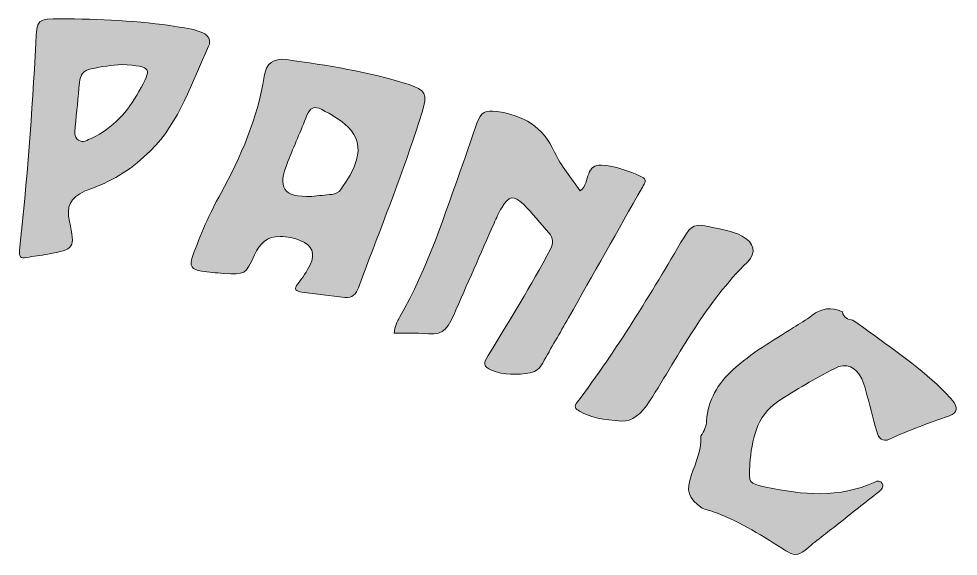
# Model space of a CAD drawing. Extents: x 639 to 1361, y -1331 to -668.
# Drawn here: x 1018.4 to 1360.8, y -868.5 to -672.8 of the extents above; entities that cross this region are included whole.
import ezdxf

# ---------------------------------------------------------------- set-up
doc = ezdxf.new("R2010")
doc.units = 0
doc.header["$MEASUREMENT"] = 0
doc.layers.add('katman 1', color=7, linetype='Continuous')

# ---------------------------------------------------------------- blocks, each defined once
blk = doc.blocks.new('block 4')
at = {"layer": 'katman 1', "true_color": 0xffffff}
h = blk.add_hatch(color=7, dxfattribs=at)
h.dxf.hatch_style = 2
edge = h.paths.add_edge_path()
edge.add_spline(control_points=[(1085.423283109874, -677.917834121321), (1084.157593840964, -677.3417308418275), (1082.803974830174, -676.8777336813873), (1081.441580052584, -676.6082660183984), (1067.349247232794, -673.8210996893704), (1053.060492103104, -673.181673229813), (1038.751346221145, -672.7901191639567), (1037.107180499654, -672.7901191639567), (1035.462842704304, -672.7900331270275), (1033.818676982813, -672.7900331270275), (1024.986469954794, -672.7900331270275), (1025.060633787964, -672.7939908257813), (1024.595776258233, -681.6898651815854), (1023.279841422524, -706.8737347963433), (1021.480293006474, -732.0225013438912), (1018.662239419784, -757.0872098113814), (1018.394922680034, -759.4642380977975), (1019.117460813424, -760.0847364328774), (1021.282580142633, -759.7201979628635), (1023.825315555143, -759.2920782019983), (1026.386720981334, -758.9726230830074), (1028.925584732015, -758.524284643725), (1038.656705598774, -756.8062992367786), (1039.049550218564, -756.2020618813604), (1036.847693120484, -746.6591037792796), (1035.591037729164, -741.211761629067), (1037.223330354394, -737.9324640636723), (1042.361283706365, -735.6200495112616), (1043.213995713984, -735.2363248059855), (1044.079097039443, -734.8708399297475), (1044.961491787724, -734.5629997962315), (1053.185417724644, -731.6928078302981), (1060.197427473553, -727.0111083151223), (1066.387698509434, -720.8803748344135), (1077.163049588733, -710.2083541073634), (1081.374385210695, -695.9475609797455), (1087.583498334114, -682.7789206343668), (1088.599164286094, -680.6247279951886), (1087.514496716714, -678.8695746347239), (1085.423283109874, -677.917834121321)], knot_values=[0, 0, 0, 0, 1, 1, 1, 2, 2, 2, 3, 3, 3, 4, 4, 4, 5, 5, 5, 6, 6, 6, 7, 7, 7, 8, 8, 8, 9, 9, 9, 10, 10, 10, 11, 11, 11, 12, 12, 12, 13, 13, 13, 13], degree=3, periodic=1)
edge = h.paths.add_edge_path()
edge.add_spline(control_points=[(1062.169738043913, -699.2844172509303), (1058.172978523964, -706.6410909391525), (1052.717032680803, -712.5998365979231), (1045.015609016344, -716.2278418383148), (1043.472622723864, -716.9548538920362), (1041.836286362954, -718.1297742003935), (1040.105223342734, -716.9459060513736), (1038.378806316694, -715.7654793795346), (1038.812690551833, -713.8021166498402), (1038.958867294943, -712.1015107026387), (1039.418734682773, -706.7464001407798), (1040.063065247303, -701.4066041523602), (1040.484560164603, -696.048826445689), (1040.708944476573, -693.1971324195838), (1041.949510962084, -691.5831656603232), (1044.824348922204, -690.9944149522034), (1048.615136033093, -690.218189774846), (1052.419775089615, -689.6730597899486), (1055.799219640863, -689.4395555634637), (1067.425217841484, -690.2147482976688), (1066.848770414274, -690.6717764668256), (1062.169738043913, -699.2844172509303)], knot_values=[0, 0, 0, 0, 1, 1, 1, 2, 2, 2, 3, 3, 3, 4, 4, 4, 5, 5, 5, 6, 6, 6, 7, 7, 7, 7], degree=3, periodic=1)
h = blk.add_hatch(color=7, dxfattribs=at)
h.dxf.hatch_style = 2
edge = h.paths.add_edge_path()
edge.add_spline(control_points=[(1160.317655850193, -696.6493642131409), (1145.868183736335, -692.0291811025118), (1130.927182644604, -689.7446425152384), (1115.964844394373, -687.6627208967839), (1111.190999327773, -686.9985158015497), (1108.559817951815, -689.0651228465649), (1107.808199336274, -693.8482599015442), (1105.409403706713, -709.111727404792), (1099.418738347124, -722.9833755005784), (1092.008721762644, -736.3883592911125), (1087.936249744793, -743.7556155216553), (1084.526090009733, -751.4723537595601), (1081.699776877815, -759.4107231276885), (1080.487000320503, -762.817441385574), (1081.414822567524, -764.1867191175243), (1084.979418590923, -764.7344302103038), (1087.637443488873, -765.1427614773993), (1090.333410672703, -765.3484757756769), (1093.020688126653, -765.5131504586152), (1100.992783971124, -766.0017541808729), (1101.011195874024, -765.9840305734097), (1104.318197330695, -758.7646718245651), (1106.163517393203, -754.7362507145854), (1108.873336522674, -751.9752396121039), (1113.653462285123, -752.0556841411253), (1116.270963789304, -752.0753005610368), (1118.794771077333, -752.6821190243372), (1121.195545556273, -753.6058114987463), (1125.276793340923, -755.1759854609245), (1126.571821202773, -758.4332575723838), (1124.579205917074, -762.3917306587327), (1123.377614160583, -764.7789113028211), (1121.897090678884, -767.0853032701716), (1120.200872615083, -769.147780542573), (1118.358649882033, -771.3877520003989), (1119.415269412413, -772.0654648935542), (1121.527131882314, -772.3443105818515), (1126.749401425124, -773.0338965712681), (1131.980446734733, -773.6615359714924), (1137.214417299954, -774.2577718924731), (1139.871065607034, -774.5603637732938), (1141.369828917783, -773.0294226509386), (1142.241555086814, -770.7454863221701), (1143.575385603834, -767.2504941746856), (1144.834880213824, -763.7271098404854), (1146.163978699724, -760.2302248805518), (1152.891034138343, -742.5305356834378), (1159.763147839994, -724.8828127917022), (1165.373271860693, -706.7822775403538), (1167.410626349703, -700.2089700946335), (1166.701596014234, -698.6905903639745), (1160.317655850193, -696.6493642131409)], knot_values=[0, 0, 0, 0, 1, 1, 1, 2, 2, 2, 3, 3, 3, 4, 4, 4, 5, 5, 5, 6, 6, 6, 7, 7, 7, 8, 8, 8, 9, 9, 9, 10, 10, 10, 11, 11, 11, 12, 12, 12, 13, 13, 13, 14, 14, 14, 15, 15, 15, 16, 16, 16, 17, 17, 17, 17], degree=3, periodic=1)
edge = h.paths.add_edge_path()
edge.add_spline(control_points=[(1141.509552891184, -724.13928164753), (1140.415335222633, -728.1313951732882), (1138.170029475184, -731.5852616685052), (1135.788441231503, -734.9276243031736), (1135.005074989003, -736.0268321136291), (1133.887713386444, -736.6251329209163), (1132.525232571923, -736.7559090536561), (1130.081783775984, -736.990273649436), (1127.639969681704, -737.2421897788199), (1125.197553328913, -737.4867927692021), (1114.663105652033, -737.7255452483823), (1112.474326167225, -734.5695386028683), (1116.477710530733, -724.7773315162158), (1118.773433918834, -719.1622173536061), (1121.160270415205, -713.5837549229354), (1123.407210864314, -707.9493684881336), (1124.508483561074, -705.1875830532863), (1126.155402464314, -704.3987104473026), (1128.845519136934, -705.8215031493601), (1132.264196528015, -707.6298273322127), (1135.582296748584, -709.5293506602675), (1138.420138829053, -712.2426973038409), (1141.954707964074, -715.622313928955), (1142.739536834373, -719.6521976667354), (1141.509552891184, -724.13928164753)], knot_values=[0, 0, 0, 0, 1, 1, 1, 2, 2, 2, 3, 3, 3, 4, 4, 4, 5, 5, 5, 6, 6, 6, 7, 7, 7, 8, 8, 8, 8], degree=3, periodic=1)
h = blk.add_hatch(color=7, dxfattribs=at)
h.dxf.hatch_style = 2
edge = h.paths.add_edge_path()
edge.add_spline(control_points=[(1155.181453036474, -787.3403928668622), (1155.538903348233, -784.9788120013054), (1156.247523857974, -783.1068219231838), (1157.233931866303, -781.4046099893249), (1167.514650183053, -763.6632025513318), (1173.552506423845, -744.1785473675654), (1180.452802947504, -725.0493208146709), (1182.159187287754, -720.3192767670935), (1183.724828256154, -715.5386476935073), (1185.409447270564, -710.8006029530425), (1186.838646314904, -706.7815452106397), (1188.396630706224, -705.989132498803), (1192.612995863774, -706.5491379865571), (1202.221397890173, -707.8251624734012), (1209.472950640773, -712.1477733863285), (1213.677099686583, -721.3283964185812), (1216.009688796823, -726.4221278767864), (1219.718655172474, -730.7724401134801), (1223.070171236373, -735.4581792488225), (1225.107508969964, -733.7486118392444), (1225.354498102344, -731.3188530262187), (1226.131941776805, -729.2021965978129), (1226.938549267305, -727.0059203708188), (1228.330067628964, -726.0169745094645), (1230.636589965563, -726.1101868830701), (1235.901906182384, -726.3230225197094), (1240.693891083843, -728.2248216310145), (1245.418085168054, -730.2924415546158), (1247.574314918704, -731.2361791996982), (1246.487855234654, -732.7421160709082), (1245.728047496164, -734.0830494048996), (1236.727698130055, -749.9687262374182), (1227.732510501293, -765.8573280544315), (1218.724848673934, -781.7388324825934), (1215.607761514864, -787.2345342367553), (1212.416431366844, -792.6886409907902), (1209.350875552354, -798.2127753148434), (1208.314656778564, -800.080119829352), (1206.989466741894, -801.3475414206168), (1204.843646494914, -801.7211651756388), (1200.035918294523, -802.5581408865792), (1195.261827415894, -802.6177159384679), (1190.668999547333, -800.7671900848172), (1187.639575894324, -799.5465252310269), (1187.601120951034, -798.3913714270757), (1189.436978869913, -795.4481487913818), (1197.367644198373, -782.7334992695069), (1205.139241987383, -769.9220671723615), (1212.192411965683, -756.6899964958502), (1213.310100160723, -754.5929976838452), (1213.244115951544, -752.6225904802923), (1211.676324259253, -750.8246283186336), (1208.595627348524, -747.2916771909568), (1205.624445298654, -743.6424579295235), (1202.310868004304, -740.3392901427778), (1198.830308506564, -736.8696993410467), (1196.963136047743, -737.266335841744), (1194.408076057554, -741.6092065737621), (1193.344930220564, -743.4162878047355), (1192.465714291275, -745.3415298064947), (1191.617468786113, -747.2635457224114), (1186.704957317434, -758.3939290088247), (1181.824620678264, -769.5384640584671), (1176.937659809493, -780.6800741236111), (1174.096983685724, -787.1561188435471), (1172.293730741134, -788.0795966695405), (1165.345774175894, -787.3951072827485), (1162.097750945944, -787.075165596143), (1158.791916257624, -787.3403928668622), (1155.181453036474, -787.3403928668622)], knot_values=[0, 0, 0, 0, 1, 1, 1, 2, 2, 2, 3, 3, 3, 4, 4, 4, 5, 5, 5, 6, 6, 6, 7, 7, 7, 8, 8, 8, 9, 9, 9, 10, 10, 10, 11, 11, 11, 12, 12, 12, 13, 13, 13, 14, 14, 14, 15, 15, 15, 16, 16, 16, 17, 17, 17, 18, 18, 18, 19, 19, 19, 20, 20, 20, 21, 21, 21, 22, 22, 22, 23, 23, 23, 23], degree=3, periodic=1)
h = blk.add_hatch(color=7, dxfattribs=at)
h.dxf.hatch_style = 2
edge = h.paths.add_edge_path()
edge.add_spline(control_points=[(1238.179092645014, -819.2958054828214), (1231.354243515674, -818.8534445921177), (1226.912826609494, -818.0445143207689), (1222.819999032623, -815.7304214388114), (1221.164285747394, -814.7942543418385), (1220.682781681235, -814.0965164958543), (1222.013305513154, -812.3391169868528), (1236.391496970404, -793.3482680093575), (1248.699143517073, -773.0097324248363), (1260.769866319204, -752.5191406609474), (1263.484768109454, -747.9104404555201), (1265.059011973444, -747.2546847399644), (1270.314348831374, -748.5462804678091), (1274.278305032314, -749.5205153777215), (1278.404081699295, -749.9843404928952), (1282.071668147164, -751.9535863055444), (1286.418195114984, -754.2874228328574), (1287.458285191793, -757.9849903674485), (1283.982973460365, -761.3862311638004), (1268.938487739684, -776.109699817991), (1259.336451856025, -794.6002043885783), (1248.335499120494, -812.1237434960185), (1245.421182210473, -816.7659949942054), (1241.682707902944, -819.6252963835204), (1238.179092645014, -819.2958054828214)], knot_values=[0, 0, 0, 0, 1, 1, 1, 2, 2, 2, 3, 3, 3, 4, 4, 4, 5, 5, 5, 6, 6, 6, 7, 7, 7, 8, 8, 8, 8], degree=3, periodic=1)
h = blk.add_hatch(color=7, dxfattribs=at)
h.dxf.hatch_style = 2
edge = h.paths.add_edge_path()
edge.add_spline(control_points=[(1267.479092531823, -851.0837627363235), (1262.342647690944, -847.358967037223), (1261.498961720443, -844.7686781926823), (1263.623704873224, -838.8192167111738), (1265.266943959843, -834.2180870538559), (1267.220919635174, -829.7026422365125), (1267.041979406904, -824.6659909904774), (1268.210424685914, -823.0207302253575), (1268.968253758423, -821.2413503181488), (1269.103663335014, -819.1861615786602), (1269.600394526375, -811.6455515452253), (1273.205523952254, -805.66533471202), (1278.629133447923, -800.668170756695), (1285.288720952994, -794.532284527977), (1293.167510821053, -790.1255372962814), (1300.720853148943, -785.2609009473608), (1302.978080893814, -783.8071836523195), (1305.378374792344, -782.5351164974409), (1307.469222536503, -780.8730370714611), (1310.965955477954, -778.0934415096917), (1314.595259040443, -777.7015796160404), (1318.571259295213, -779.5298669846179), (1319.011469462544, -781.6344793592125), (1320.520159262134, -782.3514016623385), (1322.452455640574, -782.5181257786726), (1332.779457535593, -790.214663294486), (1343.671755699834, -797.1774598463162), (1353.094421210444, -806.0472602612763), (1355.056655665534, -807.8942589277394), (1357.029213595333, -809.7621626304608), (1358.748072134194, -811.8275458012122), (1360.807433280484, -814.3020826857291), (1360.479576929563, -816.3645838864613), (1357.588401808674, -817.3913394738856), (1350.207461508404, -820.0125557280362), (1342.834693958934, -822.6037908910903), (1335.714765510855, -825.9106579229347), (1333.318256886394, -827.0237005530234), (1331.737646879663, -825.6168690388913), (1331.090537073394, -823.1288686227917), (1329.765605123604, -818.0346640053294), (1328.410993184023, -812.9478578780663), (1327.023776270164, -807.8702138345943), (1326.655572338914, -806.5224842130938), (1326.230933412593, -805.1704101293253), (1325.649463699683, -803.9042359579198), (1323.692821126724, -799.6433078062973), (1319.890513333914, -797.9417841040859), (1315.822548125294, -800.118402714681), (1308.710620370113, -803.9236354874511), (1301.572281725474, -807.7813459232575), (1294.915705233863, -812.3090928812799), (1287.101006937954, -817.6246069875278), (1285.635761761083, -826.2498700956385), (1284.850145335824, -834.9493331781232), (1284.839563774243, -835.0660314566603), (1284.845155656383, -835.1841492129679), (1284.837240992434, -835.301148592851), (1284.389202190114, -841.979490402342), (1284.385416916053, -841.9967392079789), (1290.738139135434, -843.3593948533098), (1304.103769781743, -846.2263528196909), (1317.404104450534, -847.5298205434347), (1330.360667411554, -841.5326990204139), (1331.443255792583, -841.0316233673802), (1332.454870284993, -840.9447771365049), (1333.080730939153, -842.1017805630054), (1333.823246857513, -843.4743725527314), (1332.797093471554, -844.30235823779), (1331.877702019874, -845.0350238398269), (1326.925101057745, -848.9821613751828), (1321.954864159663, -852.9073185123325), (1316.982046392894, -856.8290775057285), (1312.930082570074, -860.0245800542943), (1308.753462790153, -863.0741774938315), (1304.848178337134, -866.4392431142705), (1302.417946361953, -868.5334029707346), (1300.603423624143, -868.1977609996975), (1298.028921089923, -866.5673832439288), (1289.830361592794, -861.3753206892479), (1281.657180637643, -856.0770123741595), (1272.481676317324, -852.6652760452007), (1270.844373228663, -852.0565351539881), (1269.148140305213, -851.6068618020417), (1267.479092531823, -851.0837627363235)], knot_values=[0, 0, 0, 0, 1, 1, 1, 2, 2, 2, 3, 3, 3, 4, 4, 4, 5, 5, 5, 6, 6, 6, 7, 7, 7, 8, 8, 8, 9, 9, 9, 10, 10, 10, 11, 11, 11, 12, 12, 12, 13, 13, 13, 14, 14, 14, 15, 15, 15, 16, 16, 16, 17, 17, 17, 18, 18, 18, 19, 19, 19, 20, 20, 20, 21, 21, 21, 22, 22, 22, 23, 23, 23, 24, 24, 24, 25, 25, 25, 26, 26, 26, 27, 27, 27, 28, 28, 28, 28], degree=3, periodic=1)
at = {"layer": 'katman 1', "lineweight": 0}
for points, knots in [([(1085.423283109874, -677.917834121321), (1084.157593840964, -677.3417308418275), (1082.803974830174, -676.8777336813873), (1081.441580052584, -676.6082660183984), (1067.349247232794, -673.8210996893704), (1053.060492103104, -673.181673229813), (1038.751346221145, -672.7901191639567), (1037.107180499654, -672.7901191639567), (1035.462842704304, -672.7900331270275), (1033.818676982813, -672.7900331270275), (1024.986469954794, -672.7900331270275), (1025.060633787964, -672.7939908257813), (1024.595776258233, -681.6898651815854), (1023.279841422524, -706.8737347963433), (1021.480293006474, -732.0225013438912), (1018.662239419784, -757.0872098113814), (1018.394922680034, -759.4642380977975), (1019.117460813424, -760.0847364328774), (1021.282580142633, -759.7201979628635), (1023.825315555143, -759.2920782019983), (1026.386720981334, -758.9726230830074), (1028.925584732015, -758.524284643725), (1038.656705598774, -756.8062992367786), (1039.049550218564, -756.2020618813604), (1036.847693120484, -746.6591037792796), (1035.591037729164, -741.211761629067), (1037.223330354394, -737.9324640636723), (1042.361283706365, -735.6200495112616), (1043.213995713984, -735.2363248059855), (1044.079097039443, -734.8708399297475), (1044.961491787724, -734.5629997962315), (1053.185417724644, -731.6928078302981), (1060.197427473553, -727.0111083151223), (1066.387698509434, -720.8803748344135), (1077.163049588733, -710.2083541073634), (1081.374385210695, -695.9475609797455), (1087.583498334114, -682.7789206343668), (1088.599164286094, -680.6247279951886), (1087.514496716714, -678.8695746347239), (1085.423283109874, -677.917834121321)], [0, 0, 0, 0, 1, 1, 1, 2, 2, 2, 3, 3, 3, 4, 4, 4, 5, 5, 5, 6, 6, 6, 7, 7, 7, 8, 8, 8, 9, 9, 9, 10, 10, 10, 11, 11, 11, 12, 12, 12, 13, 13, 13, 13]), ([(1160.317655850193, -696.6493642131409), (1145.868183736335, -692.0291811025118), (1130.927182644604, -689.7446425152384), (1115.964844394373, -687.6627208967839), (1111.190999327773, -686.9985158015497), (1108.559817951815, -689.0651228465649), (1107.808199336274, -693.8482599015442), (1105.409403706713, -709.111727404792), (1099.418738347124, -722.9833755005784), (1092.008721762644, -736.3883592911125), (1087.936249744793, -743.7556155216553), (1084.526090009733, -751.4723537595601), (1081.699776877815, -759.4107231276885), (1080.487000320503, -762.817441385574), (1081.414822567524, -764.1867191175243), (1084.979418590923, -764.7344302103038), (1087.637443488873, -765.1427614773993), (1090.333410672703, -765.3484757756769), (1093.020688126653, -765.5131504586152), (1100.992783971124, -766.0017541808729), (1101.011195874024, -765.9840305734097), (1104.318197330695, -758.7646718245651), (1106.163517393203, -754.7362507145854), (1108.873336522674, -751.9752396121039), (1113.653462285123, -752.0556841411253), (1116.270963789304, -752.0753005610368), (1118.794771077333, -752.6821190243372), (1121.195545556273, -753.6058114987463), (1125.276793340923, -755.1759854609245), (1126.571821202773, -758.4332575723838), (1124.579205917074, -762.3917306587327), (1123.377614160583, -764.7789113028211), (1121.897090678884, -767.0853032701716), (1120.200872615083, -769.147780542573), (1118.358649882033, -771.3877520003989), (1119.415269412413, -772.0654648935542), (1121.527131882314, -772.3443105818515), (1126.749401425124, -773.0338965712681), (1131.980446734733, -773.6615359714924), (1137.214417299954, -774.2577718924731), (1139.871065607034, -774.5603637732938), (1141.369828917783, -773.0294226509386), (1142.241555086814, -770.7454863221701), (1143.575385603834, -767.2504941746856), (1144.834880213824, -763.7271098404854), (1146.163978699724, -760.2302248805518), (1152.891034138343, -742.5305356834378), (1159.763147839994, -724.8828127917022), (1165.373271860693, -706.7822775403538), (1167.410626349703, -700.2089700946335), (1166.701596014234, -698.6905903639745), (1160.317655850193, -696.6493642131409)], [0, 0, 0, 0, 1, 1, 1, 2, 2, 2, 3, 3, 3, 4, 4, 4, 5, 5, 5, 6, 6, 6, 7, 7, 7, 8, 8, 8, 9, 9, 9, 10, 10, 10, 11, 11, 11, 12, 12, 12, 13, 13, 13, 14, 14, 14, 15, 15, 15, 16, 16, 16, 17, 17, 17, 17]), ([(1062.169738043913, -699.2844172509303), (1058.172978523964, -706.6410909391525), (1052.717032680803, -712.5998365979231), (1045.015609016344, -716.2278418383148), (1043.472622723864, -716.9548538920362), (1041.836286362954, -718.1297742003935), (1040.105223342734, -716.9459060513736), (1038.378806316694, -715.7654793795346), (1038.812690551833, -713.8021166498402), (1038.958867294943, -712.1015107026387), (1039.418734682773, -706.7464001407798), (1040.063065247303, -701.4066041523602), (1040.484560164603, -696.048826445689), (1040.708944476573, -693.1971324195838), (1041.949510962084, -691.5831656603232), (1044.824348922204, -690.9944149522034), (1048.615136033093, -690.218189774846), (1052.419775089615, -689.6730597899486), (1055.799219640863, -689.4395555634637), (1067.425217841484, -690.2147482976688), (1066.848770414274, -690.6717764668256), (1062.169738043913, -699.2844172509303)], [0, 0, 0, 0, 1, 1, 1, 2, 2, 2, 3, 3, 3, 4, 4, 4, 5, 5, 5, 6, 6, 6, 7, 7, 7, 7]), ([(1141.509552891184, -724.13928164753), (1140.415335222633, -728.1313951732882), (1138.170029475184, -731.5852616685052), (1135.788441231503, -734.9276243031736), (1135.005074989003, -736.0268321136291), (1133.887713386444, -736.6251329209163), (1132.525232571923, -736.7559090536561), (1130.081783775984, -736.990273649436), (1127.639969681704, -737.2421897788199), (1125.197553328913, -737.4867927692021), (1114.663105652033, -737.7255452483823), (1112.474326167225, -734.5695386028683), (1116.477710530733, -724.7773315162158), (1118.773433918834, -719.1622173536061), (1121.160270415205, -713.5837549229354), (1123.407210864314, -707.9493684881336), (1124.508483561074, -705.1875830532863), (1126.155402464314, -704.3987104473026), (1128.845519136934, -705.8215031493601), (1132.264196528015, -707.6298273322127), (1135.582296748584, -709.5293506602675), (1138.420138829053, -712.2426973038409), (1141.954707964074, -715.622313928955), (1142.739536834373, -719.6521976667354), (1141.509552891184, -724.13928164753)], [0, 0, 0, 0, 1, 1, 1, 2, 2, 2, 3, 3, 3, 4, 4, 4, 5, 5, 5, 6, 6, 6, 7, 7, 7, 8, 8, 8, 8]), ([(1155.181453036474, -787.3403928668622), (1155.538903348233, -784.9788120013054), (1156.247523857974, -783.1068219231838), (1157.233931866303, -781.4046099893249), (1167.514650183053, -763.6632025513318), (1173.552506423845, -744.1785473675654), (1180.452802947504, -725.0493208146709), (1182.159187287754, -720.3192767670935), (1183.724828256154, -715.5386476935073), (1185.409447270564, -710.8006029530425), (1186.838646314904, -706.7815452106397), (1188.396630706224, -705.989132498803), (1192.612995863774, -706.5491379865571), (1202.221397890173, -707.8251624734012), (1209.472950640773, -712.1477733863285), (1213.677099686583, -721.3283964185812), (1216.009688796823, -726.4221278767864), (1219.718655172474, -730.7724401134801), (1223.070171236373, -735.4581792488225), (1225.107508969964, -733.7486118392444), (1225.354498102344, -731.3188530262187), (1226.131941776805, -729.2021965978129), (1226.938549267305, -727.0059203708188), (1228.330067628964, -726.0169745094645), (1230.636589965563, -726.1101868830701), (1235.901906182384, -726.3230225197094), (1240.693891083843, -728.2248216310145), (1245.418085168054, -730.2924415546158), (1247.574314918704, -731.2361791996982), (1246.487855234654, -732.7421160709082), (1245.728047496164, -734.0830494048996), (1236.727698130055, -749.9687262374182), (1227.732510501293, -765.8573280544315), (1218.724848673934, -781.7388324825934), (1215.607761514864, -787.2345342367553), (1212.416431366844, -792.6886409907902), (1209.350875552354, -798.2127753148434), (1208.314656778564, -800.080119829352), (1206.989466741894, -801.3475414206168), (1204.843646494914, -801.7211651756388), (1200.035918294523, -802.5581408865792), (1195.261827415894, -802.6177159384679), (1190.668999547333, -800.7671900848172), (1187.639575894324, -799.5465252310269), (1187.601120951034, -798.3913714270757), (1189.436978869913, -795.4481487913818), (1197.367644198373, -782.7334992695069), (1205.139241987383, -769.9220671723615), (1212.192411965683, -756.6899964958502), (1213.310100160723, -754.5929976838452), (1213.244115951544, -752.6225904802923), (1211.676324259253, -750.8246283186336), (1208.595627348524, -747.2916771909568), (1205.624445298654, -743.6424579295235), (1202.310868004304, -740.3392901427778), (1198.830308506564, -736.8696993410467), (1196.963136047743, -737.266335841744), (1194.408076057554, -741.6092065737621), (1193.344930220564, -743.4162878047355), (1192.465714291275, -745.3415298064947), (1191.617468786113, -747.2635457224114), (1186.704957317434, -758.3939290088247), (1181.824620678264, -769.5384640584671), (1176.937659809493, -780.6800741236111), (1174.096983685724, -787.1561188435471), (1172.293730741134, -788.0795966695405), (1165.345774175894, -787.3951072827485), (1162.097750945944, -787.075165596143), (1158.791916257624, -787.3403928668622), (1155.181453036474, -787.3403928668622)], [0, 0, 0, 0, 1, 1, 1, 2, 2, 2, 3, 3, 3, 4, 4, 4, 5, 5, 5, 6, 6, 6, 7, 7, 7, 8, 8, 8, 9, 9, 9, 10, 10, 10, 11, 11, 11, 12, 12, 12, 13, 13, 13, 14, 14, 14, 15, 15, 15, 16, 16, 16, 17, 17, 17, 18, 18, 18, 19, 19, 19, 20, 20, 20, 21, 21, 21, 22, 22, 22, 23, 23, 23, 23]), ([(1238.179092645014, -819.2958054828214), (1231.354243515674, -818.8534445921177), (1226.912826609494, -818.0445143207689), (1222.819999032623, -815.7304214388114), (1221.164285747394, -814.7942543418385), (1220.682781681235, -814.0965164958543), (1222.013305513154, -812.3391169868528), (1236.391496970404, -793.3482680093575), (1248.699143517073, -773.0097324248363), (1260.769866319204, -752.5191406609474), (1263.484768109454, -747.9104404555201), (1265.059011973444, -747.2546847399644), (1270.314348831374, -748.5462804678091), (1274.278305032314, -749.5205153777215), (1278.404081699295, -749.9843404928952), (1282.071668147164, -751.9535863055444), (1286.418195114984, -754.2874228328574), (1287.458285191793, -757.9849903674485), (1283.982973460365, -761.3862311638004), (1268.938487739684, -776.109699817991), (1259.336451856025, -794.6002043885783), (1248.335499120494, -812.1237434960185), (1245.421182210473, -816.7659949942054), (1241.682707902944, -819.6252963835204), (1238.179092645014, -819.2958054828214)], [0, 0, 0, 0, 1, 1, 1, 2, 2, 2, 3, 3, 3, 4, 4, 4, 5, 5, 5, 6, 6, 6, 7, 7, 7, 8, 8, 8, 8]), ([(1267.479092531823, -851.0837627363235), (1262.342647690944, -847.358967037223), (1261.498961720443, -844.7686781926823), (1263.623704873224, -838.8192167111738), (1265.266943959843, -834.2180870538559), (1267.220919635174, -829.7026422365125), (1267.041979406904, -824.6659909904774), (1268.210424685914, -823.0207302253575), (1268.968253758423, -821.2413503181488), (1269.103663335014, -819.1861615786602), (1269.600394526375, -811.6455515452253), (1273.205523952254, -805.66533471202), (1278.629133447923, -800.668170756695), (1285.288720952994, -794.532284527977), (1293.167510821053, -790.1255372962814), (1300.720853148943, -785.2609009473608), (1302.978080893814, -783.8071836523195), (1305.378374792344, -782.5351164974409), (1307.469222536503, -780.8730370714611), (1310.965955477954, -778.0934415096917), (1314.595259040443, -777.7015796160404), (1318.571259295213, -779.5298669846179), (1319.011469462544, -781.6344793592125), (1320.520159262134, -782.3514016623385), (1322.452455640574, -782.5181257786726), (1332.779457535593, -790.214663294486), (1343.671755699834, -797.1774598463162), (1353.094421210444, -806.0472602612763), (1355.056655665534, -807.8942589277394), (1357.029213595333, -809.7621626304608), (1358.748072134194, -811.8275458012122), (1360.807433280484, -814.3020826857291), (1360.479576929563, -816.3645838864613), (1357.588401808674, -817.3913394738856), (1350.207461508404, -820.0125557280362), (1342.834693958934, -822.6037908910903), (1335.714765510855, -825.9106579229347), (1333.318256886394, -827.0237005530234), (1331.737646879663, -825.6168690388913), (1331.090537073394, -823.1288686227917), (1329.765605123604, -818.0346640053294), (1328.410993184023, -812.9478578780663), (1327.023776270164, -807.8702138345943), (1326.655572338914, -806.5224842130938), (1326.230933412593, -805.1704101293253), (1325.649463699683, -803.9042359579198), (1323.692821126724, -799.6433078062973), (1319.890513333914, -797.9417841040859), (1315.822548125294, -800.118402714681), (1308.710620370113, -803.9236354874511), (1301.572281725474, -807.7813459232575), (1294.915705233863, -812.3090928812799), (1287.101006937954, -817.6246069875278), (1285.635761761083, -826.2498700956385), (1284.850145335824, -834.9493331781232), (1284.839563774243, -835.0660314566603), (1284.845155656383, -835.1841492129679), (1284.837240992434, -835.301148592851), (1284.389202190114, -841.979490402342), (1284.385416916053, -841.9967392079789), (1290.738139135434, -843.3593948533098), (1304.103769781743, -846.2263528196909), (1317.404104450534, -847.5298205434347), (1330.360667411554, -841.5326990204139), (1331.443255792583, -841.0316233673802), (1332.454870284993, -840.9447771365049), (1333.080730939153, -842.1017805630054), (1333.823246857513, -843.4743725527314), (1332.797093471554, -844.30235823779), (1331.877702019874, -845.0350238398269), (1326.925101057745, -848.9821613751828), (1321.954864159663, -852.9073185123325), (1316.982046392894, -856.8290775057285), (1312.930082570074, -860.0245800542943), (1308.753462790153, -863.0741774938315), (1304.848178337134, -866.4392431142705), (1302.417946361953, -868.5334029707346), (1300.603423624143, -868.1977609996975), (1298.028921089923, -866.5673832439288), (1289.830361592794, -861.3753206892479), (1281.657180637643, -856.0770123741595), (1272.481676317324, -852.6652760452007), (1270.844373228663, -852.0565351539881), (1269.148140305213, -851.6068618020417), (1267.479092531823, -851.0837627363235)], [0, 0, 0, 0, 1, 1, 1, 2, 2, 2, 3, 3, 3, 4, 4, 4, 5, 5, 5, 6, 6, 6, 7, 7, 7, 8, 8, 8, 9, 9, 9, 10, 10, 10, 11, 11, 11, 12, 12, 12, 13, 13, 13, 14, 14, 14, 15, 15, 15, 16, 16, 16, 17, 17, 17, 18, 18, 18, 19, 19, 19, 20, 20, 20, 21, 21, 21, 22, 22, 22, 23, 23, 23, 24, 24, 24, 25, 25, 25, 26, 26, 26, 27, 27, 27, 28, 28, 28, 28])]:
    blk.add_open_spline(points, degree=3, knots=knots, dxfattribs=at)
blk = doc.blocks.new('block 2')
at = {"layer": 'katman 1'}
blk.add_blockref('block 4', (0, 0), dxfattribs=at)

msp = doc.modelspace()

# ---------------------------------------------------------------- block references
at = {"layer": 'katman 1'}
msp.add_blockref('block 2', (0, 0), dxfattribs=at)

doc.saveas('drawing.dxf')
